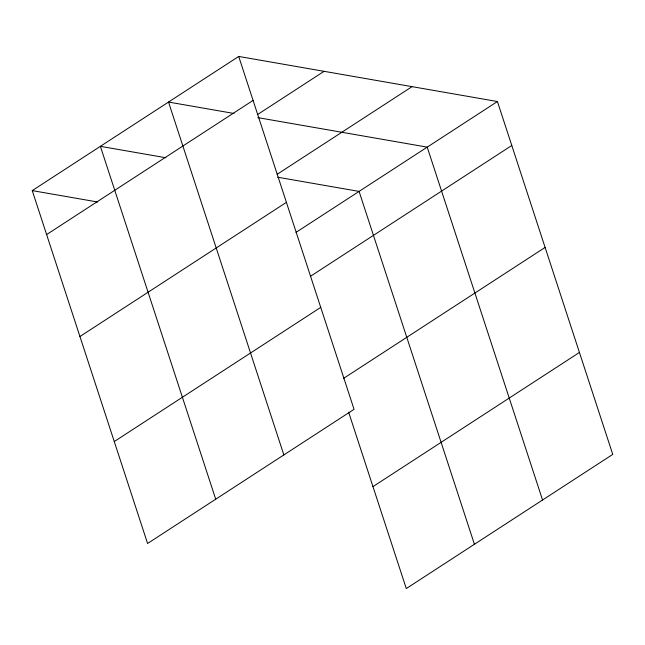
<?xml version="1.0" encoding="UTF-8"?>
<svg xmlns="http://www.w3.org/2000/svg" width="645" height="645" viewBox="0 0 645 645"><rect width="100%" height="100%" fill="white"/><g stroke="black" fill="none" stroke-linecap="round" stroke-linejoin="round"><path stroke-width="0.97" d="M238.714 56.446L354.049 409.317L147.584 543.477L32.25 190.606L238.714 56.446L497.416 101.523L612.75 454.394L406.286 588.554L348.623 412.147M46.617 234.57L253.082 100.41M258.065 114.221L324.088 71.321M277.076 174.344L412.042 86.648M79.94 336.513L286.404 202.353M295.99 232.402L497.416 101.523M310.366 276.366L511.783 145.488M114.27 441.543L320.734 307.375M343.68 378.309L545.106 247.43M372.963 486.62L579.428 352.452M234.03 113.472L168.514 102.055L283.856 454.935M257.839 117.624L427.216 147.133L542.55 500.012M165.902 157.751L100.386 146.334L215.72 499.206M277.681 177.222L359.08 191.412L474.422 544.283M32.25 190.606L97.766 202.022"/></g></svg>
